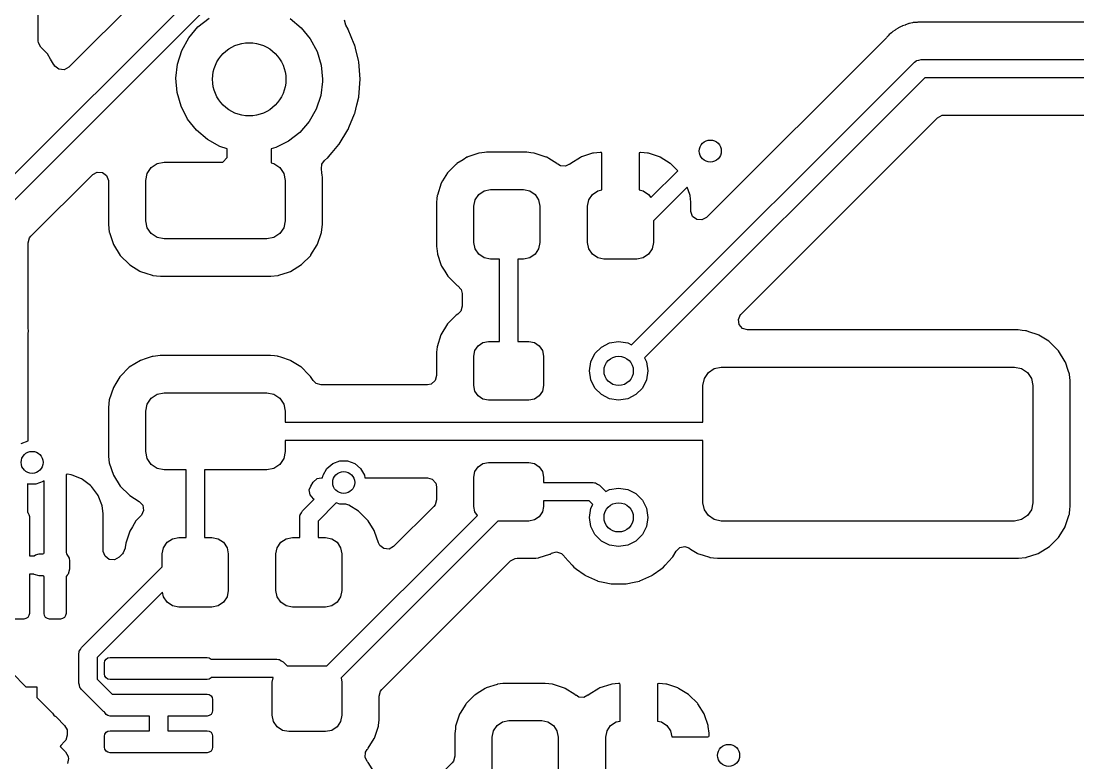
# Model space of a CAD drawing. Extents: x 1.82 to 8.48, y -4.98 to -0.82.
# Drawn here: x 4.861 to 5.429, y -2.283 to -1.884 of the extents above; entities that cross this region are included whole.
import ezdxf

# ---------------------------------------------------------------- set-up
doc = ezdxf.new("R2010")
doc.units = 0
doc.header["$MEASUREMENT"] = 0
doc.layers.add('BLACK', color=7, linetype='CONTINUOUS')

msp = doc.modelspace()

# ---------------------------------------------------------------- linework, layer by layer
at = {"layer": 'BLACK', "linetype": 'CONTINUOUS'}
for p, q in [((4.95294, -1.8425), (4.88679, -1.90865)), ((4.83658, -1.98717), (4.97441, -1.84934)), ((4.97912, -1.85855), (4.84498, -1.99269)), ((4.87041, -1.89445), (4.87041, -1.87582)), ((4.95617, -1.88704), (4.96216, -1.88223)), ((5.00573, -1.88253), (5.01165, -1.88743)), ((5.03552, -1.88605), (5.03479, -1.88335)), ((4.95123, -1.89293), (4.95617, -1.88704)), ((5.01165, -1.88743), (5.0165, -1.89339)), ((5.03679, -1.88813), (5.03552, -1.88605)), ((5.03687, -1.88831), (5.03679, -1.88813)), ((5.04014, -1.89621), (5.03687, -1.88831)), ((5.03687, -1.88831), (5.03687, -1.88831)), ((5.32908, -1.88958), (5.32852, -1.89015)), ((5.32935, -1.88943), (5.32908, -1.88958)), ((5.33058, -1.8887), (5.32935, -1.88943)), ((5.32935, -1.88943), (5.32935, -1.88943)), ((5.33097, -1.88844), (5.33058, -1.8887)), ((5.33212, -1.8876), (5.33097, -1.88844)), ((5.33238, -1.88742), (5.33212, -1.8876)), ((5.33212, -1.8876), (5.33212, -1.8876)), ((5.33312, -1.88713), (5.33238, -1.88742)), ((5.33382, -1.88678), (5.33312, -1.88713)), ((5.33424, -1.88654), (5.33382, -1.88678)), ((5.3345, -1.88638), (5.33424, -1.88654)), ((5.33589, -1.88598), (5.3345, -1.88638)), ((5.33618, -1.88589), (5.33589, -1.88598)), ((5.33662, -1.88574), (5.33618, -1.88589)), ((5.33795, -1.88521), (5.33662, -1.88574)), ((5.33824, -1.8851), (5.33795, -1.88521)), ((5.33795, -1.88521), (5.33795, -1.88521)), ((5.33903, -1.885), (5.33824, -1.8851)), ((5.33979, -1.88484), (5.33903, -1.885)), ((5.34026, -1.88471), (5.33979, -1.88484)), ((5.34056, -1.88462), (5.34026, -1.88471)), ((5.34026, -1.88471), (5.34026, -1.88471)), ((5.3423, -1.88456), (5.34056, -1.88462)), ((5.34276, -1.88453), (5.3423, -1.88456)), ((5.34292, -1.88451), (5.34276, -1.88453)), ((5.34402, -1.88451), (5.34292, -1.88451)), ((5.34417, -1.88451), (5.34402, -1.88451)), ((5.34654, -1.88443), (5.34417, -1.88451)), ((5.34685, -1.88442), (5.34654, -1.88443)), ((5.34654, -1.88443), (5.34654, -1.88443)), ((5.34715, -1.88449), (5.34685, -1.88442)), ((5.34759, -1.88451), (5.34715, -1.88449)), ((5.51911, -1.88451), (5.34759, -1.88451)), ((4.87053, -1.89551), (4.87041, -1.89445)), ((4.94753, -1.89966), (4.95123, -1.89293)), ((5.0165, -1.89339), (5.02011, -1.90017)), ((5.32585, -1.89281), (5.22926, -1.98941)), ((5.32617, -1.89246), (5.32585, -1.89281)), ((5.32676, -1.89175), (5.32617, -1.89246)), ((5.32728, -1.89112), (5.32676, -1.89175)), ((5.32792, -1.89065), (5.32728, -1.89112)), ((5.32852, -1.89015), (5.32792, -1.89065)), ((4.87187, -1.89796), (4.87053, -1.89551)), ((4.87488, -1.90097), (4.87187, -1.89796)), ((4.9452, -1.90699), (4.94753, -1.89966)), ((5.02011, -1.90017), (5.02233, -1.90753)), ((5.04037, -1.89676), (5.04014, -1.89621)), ((5.04076, -1.8984), (5.04037, -1.89676)), ((5.04236, -1.90505), (5.04076, -1.8984)), ((4.87515, -1.90123), (4.87488, -1.90097)), ((4.8753, -1.90148), (4.87515, -1.90123)), ((4.87704, -1.90429), (4.8753, -1.90148)), ((4.87869, -1.90696), (4.87704, -1.90429)), ((5.04255, -1.90585), (5.04236, -1.90505)), ((5.04329, -1.91517), (5.04255, -1.90585)), ((5.18904, -2.05794), (5.34101, -1.90597)), ((5.34101, -1.90597), (5.34171, -1.90544)), ((5.34171, -1.90544), (5.34183, -1.90531)), ((5.34183, -1.90531), (5.34194, -1.90528)), ((5.34194, -1.90528), (5.34214, -1.90512)), ((5.34214, -1.90512), (5.34332, -1.90487)), ((5.34332, -1.90487), (5.34449, -1.90453)), ((5.34449, -1.90453), (5.52946, -1.90453)), ((4.87878, -1.90723), (4.87869, -1.90696)), ((4.87879, -1.90724), (4.87878, -1.90723)), ((4.87931, -1.90811), (4.87879, -1.90724)), ((4.88155, -1.90979), (4.87931, -1.90811)), ((4.88434, -1.90999), (4.88155, -1.90979)), ((4.88679, -1.90865), (4.88434, -1.90999)), ((4.94435, -1.91462), (4.9452, -1.90699)), ((5.02233, -1.90753), (5.02308, -1.91517)), ((4.94499, -1.92228), (4.94435, -1.91462)), ((5.02307, -1.91627), (5.0221, -1.9239)), ((5.02308, -1.91517), (5.02307, -1.91627)), ((5.04255, -1.92449), (5.04329, -1.91517)), ((5.34653, -1.91437), (5.196, -2.0649)), ((5.5315, -1.91437), (5.34653, -1.91437)), ((4.94711, -1.92967), (4.94499, -1.92228)), ((5.0221, -1.9239), (5.01968, -1.93119)), ((5.04037, -1.93358), (5.04152, -1.9288)), ((5.04152, -1.9288), (5.04251, -1.92468)), ((5.04251, -1.92468), (5.04255, -1.92449)), ((5.04251, -1.92468), (5.04251, -1.92468)), ((4.95062, -1.9365), (4.94711, -1.92967)), ((5.01968, -1.93119), (5.01588, -1.93787)), ((5.03725, -1.94112), (5.0403, -1.93376)), ((5.0403, -1.93376), (5.04037, -1.93358)), ((5.0403, -1.93376), (5.0403, -1.93376)), ((5.35337, -1.93584), (5.35582, -1.9345)), ((5.35582, -1.9345), (5.35687, -1.93439)), ((5.35687, -1.93439), (5.52839, -1.93439)), ((4.95539, -1.94252), (4.95062, -1.9365)), ((5.01588, -1.93787), (5.01086, -1.94368)), ((5.29715, -1.99206), (5.35337, -1.93584)), ((4.96124, -1.9475), (4.95539, -1.94252)), ((5.01086, -1.94368), (5.00481, -1.94841)), ((5.03201, -1.95002), (5.03669, -1.94239)), ((5.03669, -1.94239), (5.03679, -1.94222)), ((5.03679, -1.94222), (5.03725, -1.94112)), ((4.96795, -1.95125), (4.96124, -1.9475)), ((4.9719, -1.95253), (4.96795, -1.95125)), ((4.99795, -1.95188), (4.99552, -1.95256)), ((5.00481, -1.94841), (4.99795, -1.95188)), ((5.02821, -1.95452), (5.03191, -1.95019)), ((5.03191, -1.95019), (5.03201, -1.95002)), ((5.03201, -1.95002), (5.03201, -1.95002)), ((4.96952, -1.95965), (4.9719, -1.95726)), ((4.9719, -1.95726), (4.9719, -1.95253)), ((4.99552, -1.95256), (4.99552, -1.96013)), ((5.02418, -1.95871), (5.02569, -1.95742)), ((5.02569, -1.95742), (5.02584, -1.9573)), ((5.02569, -1.95742), (5.02569, -1.95742)), ((5.02584, -1.9573), (5.02624, -1.95683)), ((5.02624, -1.95683), (5.02821, -1.95452)), ((5.10061, -1.95709), (5.09851, -1.95839)), ((5.10086, -1.95694), (5.10061, -1.95709)), ((5.10061, -1.95709), (5.10061, -1.95709)), ((5.10113, -1.95685), (5.10086, -1.95694)), ((5.10693, -1.95491), (5.10113, -1.95685)), ((5.10113, -1.95685), (5.10113, -1.95685)), ((5.10724, -1.95481), (5.10693, -1.95491)), ((5.10999, -1.95452), (5.10724, -1.95481)), ((5.11114, -1.9544), (5.10999, -1.95452)), ((5.11127, -1.95439), (5.11114, -1.9544)), ((5.11114, -1.9544), (5.11114, -1.9544)), ((5.13282, -1.95439), (5.11127, -1.95439)), ((5.13491, -1.9546), (5.13282, -1.95439)), ((5.13653, -1.95477), (5.13491, -1.9546)), ((5.1368, -1.9548), (5.13653, -1.95477)), ((5.13653, -1.95477), (5.13653, -1.95477)), ((5.14319, -1.95692), (5.1368, -1.9548)), ((5.14344, -1.95707), (5.14319, -1.95692)), ((5.14461, -1.95779), (5.14344, -1.95707)), ((5.14344, -1.95707), (5.14344, -1.95707)), ((5.16164, -1.95711), (5.15641, -1.96035)), ((5.16216, -1.95687), (5.16164, -1.95711)), ((5.16801, -1.95491), (5.16216, -1.95687)), ((5.16854, -1.9548), (5.16801, -1.95491)), ((5.17217, -1.95442), (5.16854, -1.9548)), ((5.17242, -1.95441), (5.17217, -1.95442)), ((5.17254, -1.95441), (5.17242, -1.95441)), ((5.17284, -1.95448), (5.17254, -1.95441)), ((5.17289, -1.95452), (5.17284, -1.95448)), ((5.17307, -1.95512), (5.17289, -1.95452)), ((5.17307, -1.97464), (5.17307, -1.95512)), ((5.19314, -1.95464), (5.19307, -1.95494)), ((5.19307, -1.95494), (5.19307, -1.97464)), ((5.19318, -1.95459), (5.19314, -1.95464)), ((5.19377, -1.95441), (5.19318, -1.95459)), ((5.19397, -1.95442), (5.19377, -1.95441)), ((5.19755, -1.95479), (5.19397, -1.95442)), ((5.19808, -1.9549), (5.19755, -1.95479)), ((5.20393, -1.95684), (5.19808, -1.9549)), ((5.20445, -1.95709), (5.20393, -1.95684)), ((5.20969, -1.96032), (5.20445, -1.95709)), ((4.9289, -1.96572), (4.93103, -1.96253)), ((4.93103, -1.96253), (4.93423, -1.96039)), ((4.93423, -1.96039), (4.93799, -1.95965)), ((4.93799, -1.95965), (4.96952, -1.95965)), ((4.99552, -1.96013), (4.99688, -1.96039)), ((4.99688, -1.96039), (5.00007, -1.96253)), ((5.00007, -1.96253), (5.0022, -1.96572)), ((5.02255, -1.96339), (5.02254, -1.96334)), ((5.02254, -1.96334), (5.02257, -1.96334)), ((5.02257, -1.96334), (5.02276, -1.96075)), ((5.02276, -1.96075), (5.02418, -1.95871)), ((5.09473, -1.96088), (5.09037, -1.96525)), ((5.09493, -1.96069), (5.09473, -1.96088)), ((5.09513, -1.96048), (5.09493, -1.96069)), ((5.09851, -1.95839), (5.09513, -1.96048)), ((5.14893, -1.96045), (5.14461, -1.95779)), ((5.14913, -1.96065), (5.14893, -1.96045)), ((5.14936, -1.96083), (5.14913, -1.96065)), ((5.14939, -1.9608), (5.14936, -1.96083)), ((5.15084, -1.96173), (5.14939, -1.9608)), ((5.15363, -1.96193), (5.15084, -1.96173)), ((5.15568, -1.9608), (5.15363, -1.96193)), ((5.15574, -1.96088), (5.15568, -1.9608)), ((5.15641, -1.96035), (5.15574, -1.96088)), ((5.21014, -1.96067), (5.20969, -1.96032)), ((5.21378, -1.9643), (5.21014, -1.96067)), ((4.86645, -1.99953), (4.89966, -1.96632)), ((4.89966, -1.96632), (4.90211, -1.96498)), ((4.90211, -1.96498), (4.9049, -1.96518)), ((4.9049, -1.96518), (4.90714, -1.96685)), ((4.90714, -1.96685), (4.90812, -1.96947)), ((4.92815, -1.96949), (4.9289, -1.96572)), ((5.0022, -1.96572), (5.00295, -1.96949)), ((5.02274, -1.96524), (5.02255, -1.96339)), ((5.0229, -1.96685), (5.02274, -1.96524)), ((5.02297, -1.9675), (5.0229, -1.96685)), ((5.02297, -1.99313), (5.02297, -1.9675)), ((5.09022, -1.96549), (5.08756, -1.96981)), ((5.09037, -1.96525), (5.09022, -1.96549)), ((5.09022, -1.96549), (5.09022, -1.96549)), ((5.19935, -1.97873), (5.21378, -1.9643)), ((4.90812, -1.96947), (4.90813, -1.96983)), ((4.90813, -1.96983), (4.90813, -1.99313)), ((4.92815, -1.99114), (4.92815, -1.96949)), ((5.00295, -1.96949), (5.00295, -1.99114)), ((5.08684, -1.97098), (5.08472, -1.97737)), ((5.08756, -1.96981), (5.08684, -1.97098)), ((5.1098, -1.97508), (5.11319, -1.97441)), ((5.11319, -1.97441), (5.13091, -1.97441)), ((5.13091, -1.97441), (5.1343, -1.97508)), ((5.17082, -1.97508), (5.17307, -1.97464)), ((5.19307, -1.97464), (5.19532, -1.97508)), ((5.21894, -1.97305), (5.20079, -1.99121)), ((5.22028, -1.97707), (5.21894, -1.97305)), ((5.08452, -1.97927), (5.08431, -1.98135)), ((5.08469, -1.97764), (5.08452, -1.97927)), ((5.08472, -1.97737), (5.08469, -1.97764)), ((5.08469, -1.97764), (5.08469, -1.97764)), ((5.10433, -1.98327), (5.10501, -1.97988)), ((5.10501, -1.97988), (5.10693, -1.977)), ((5.10693, -1.977), (5.1098, -1.97508)), ((5.1343, -1.97508), (5.13717, -1.977)), ((5.13717, -1.977), (5.13909, -1.97988)), ((5.13909, -1.97988), (5.13976, -1.98327)), ((5.16535, -1.98327), (5.16603, -1.97988)), ((5.16603, -1.97988), (5.16795, -1.977)), ((5.16795, -1.977), (5.17082, -1.97508)), ((5.19532, -1.97508), (5.19819, -1.977)), ((5.19819, -1.977), (5.19935, -1.97873)), ((5.2204, -1.9776), (5.22028, -1.97707)), ((5.22077, -1.98122), (5.2204, -1.9776)), ((5.08431, -1.98135), (5.08431, -2.00487)), ((5.10433, -2.00295), (5.10433, -1.98327)), ((5.13976, -1.98327), (5.13976, -2.00295)), ((5.16535, -2.00295), (5.16535, -1.98327)), ((5.22079, -1.98148), (5.22077, -1.98122)), ((5.22079, -1.9859), (5.22079, -1.98148)), ((5.2208, -1.98626), (5.22079, -1.9859)), ((4.9289, -1.99491), (4.92815, -1.99114)), ((5.00295, -1.99114), (5.0022, -1.99491)), ((5.20079, -1.99121), (5.20079, -2.00295)), ((5.22178, -1.98887), (5.2208, -1.98626)), ((5.22401, -1.99055), (5.22178, -1.98887)), ((5.2268, -1.99075), (5.22401, -1.99055)), ((5.22926, -1.98941), (5.2268, -1.99075)), ((4.90813, -1.99313), (4.90856, -1.99729)), ((4.90856, -1.99729), (4.90865, -1.99755)), ((4.93103, -1.9981), (4.9289, -1.99491)), ((5.0022, -1.99491), (5.00007, -1.9981)), ((5.02247, -1.9975), (5.02255, -1.99724)), ((5.02255, -1.99724), (5.02297, -1.99313)), ((5.24781, -2.04139), (5.29715, -1.99206)), ((4.865, -2.00304), (4.86579, -2.00035)), ((4.865, -2.04829), (4.865, -2.00304)), ((4.86579, -2.00035), (4.86645, -1.99953)), ((4.90865, -1.99755), (4.90865, -1.99755)), ((4.90865, -1.99755), (4.91024, -2.00232)), ((4.91024, -2.00232), (4.91077, -2.0039)), ((4.93423, -2.00024), (4.93103, -1.9981)), ((4.93799, -2.00098), (4.93423, -2.00024)), ((4.99311, -2.00098), (4.93799, -2.00098)), ((4.99688, -2.00024), (4.99311, -2.00098)), ((5.00007, -1.9981), (4.99688, -2.00024)), ((5.02036, -2.00385), (5.02227, -1.99809)), ((5.02227, -1.99809), (5.02247, -1.9975)), ((5.02247, -1.9975), (5.02247, -1.9975)), ((5.10501, -2.00634), (5.10433, -2.00295)), ((5.13976, -2.00295), (5.13909, -2.00634)), ((5.16603, -2.00634), (5.16535, -2.00295)), ((5.20079, -2.00295), (5.20011, -2.00634)), ((4.91077, -2.0039), (4.91443, -2.00982)), ((5.01686, -2.00953), (5.02021, -2.00409)), ((5.02021, -2.00409), (5.02036, -2.00385)), ((5.02021, -2.00409), (5.02021, -2.00409)), ((5.08431, -2.00487), (5.08432, -2.005)), ((5.08432, -2.005), (5.08432, -2.005)), ((5.08432, -2.005), (5.08443, -2.00605)), ((5.08443, -2.00605), (5.08473, -2.0089)), ((5.10693, -2.00922), (5.10501, -2.00634)), ((5.13909, -2.00634), (5.13717, -2.00922)), ((5.16795, -2.00922), (5.16603, -2.00634)), ((5.20011, -2.00634), (5.19819, -2.00922)), ((4.91443, -2.00982), (4.91936, -2.01474)), ((5.01179, -2.0147), (5.0167, -2.00978)), ((5.0167, -2.00978), (5.01686, -2.00953)), ((5.08473, -2.0089), (5.08481, -2.00916)), ((5.08481, -2.00916), (5.08668, -2.01474)), ((5.1098, -2.01114), (5.10693, -2.00922)), ((5.11319, -2.01181), (5.1098, -2.01114)), ((5.11811, -2.01181), (5.11319, -2.01181)), ((5.11811, -2.0561), (5.11811, -2.01181)), ((5.13091, -2.01181), (5.12795, -2.01181)), ((5.12795, -2.01181), (5.12795, -2.0561)), ((5.1343, -2.01114), (5.13091, -2.01181)), ((5.13717, -2.00922), (5.1343, -2.01114)), ((5.17082, -2.01114), (5.16795, -2.00922)), ((5.17421, -2.01181), (5.17082, -2.01114)), ((5.19193, -2.01181), (5.17421, -2.01181)), ((5.19532, -2.01114), (5.19193, -2.01181)), ((5.19819, -2.00922), (5.19532, -2.01114)), ((4.91936, -2.01474), (4.9196, -2.01489)), ((4.9196, -2.01489), (4.9196, -2.01489)), ((4.9196, -2.01489), (4.925, -2.01822)), ((4.925, -2.01822), (4.92529, -2.01839)), ((4.92529, -2.01839), (4.92819, -2.01935)), ((4.92819, -2.01935), (4.93164, -2.0205)), ((4.99952, -2.02049), (5.00472, -2.01875)), ((5.00472, -2.01875), (5.00586, -2.01837)), ((5.00586, -2.01837), (5.01179, -2.0147)), ((5.08668, -2.01474), (5.08686, -2.01529)), ((5.08686, -2.01529), (5.08701, -2.01553)), ((5.08701, -2.01553), (5.08701, -2.01553)), ((5.08701, -2.01553), (5.08867, -2.01822)), ((5.08867, -2.01822), (5.0904, -2.02101)), ((4.93164, -2.0205), (4.93164, -2.0205)), ((4.93164, -2.0205), (4.9319, -2.02058)), ((4.9319, -2.02058), (4.93216, -2.02061)), ((4.93216, -2.02061), (4.93216, -2.02061)), ((4.93216, -2.02061), (4.93386, -2.02078)), ((4.93386, -2.02078), (4.93601, -2.021)), ((4.93601, -2.021), (4.99509, -2.021)), ((4.99509, -2.021), (4.99522, -2.02099)), ((4.99522, -2.02099), (4.99899, -2.0206)), ((4.99522, -2.02099), (4.99522, -2.02099)), ((4.99899, -2.0206), (4.99926, -2.02057)), ((4.99899, -2.0206), (4.99899, -2.0206)), ((4.99926, -2.02057), (4.99952, -2.02049)), ((4.99952, -2.02049), (4.99952, -2.02049)), ((5.0904, -2.02101), (5.09517, -2.02577)), ((5.09517, -2.02577), (5.09541, -2.02592)), ((5.09541, -2.02592), (5.09541, -2.02592)), ((5.09541, -2.02592), (5.09573, -2.02612)), ((5.09573, -2.02612), (5.0976, -2.02819)), ((5.0976, -2.02819), (5.09809, -2.03034)), ((5.09809, -2.03034), (5.09809, -2.03712)), ((5.09809, -2.03712), (5.0973, -2.0398)), ((5.09487, -2.04186), (5.09009, -2.04664)), ((5.0957, -2.04136), (5.09487, -2.04186)), ((5.0973, -2.0398), (5.0957, -2.04136)), ((5.24641, -2.0442), (5.24757, -2.04165)), ((5.24757, -2.04165), (5.24781, -2.04139)), ((4.86502, -2.04876), (4.865, -2.04829)), ((5.09009, -2.04664), (5.0866, -2.05241)), ((5.24681, -2.04696), (5.24641, -2.0442)), ((5.24864, -2.04907), (5.24681, -2.04696)), ((4.865, -2.05206), (4.86506, -2.05128)), ((4.865, -2.10946), (4.865, -2.05206)), ((4.86519, -2.05049), (4.86502, -2.04876)), ((4.86506, -2.05128), (4.86514, -2.0508)), ((4.86514, -2.0508), (4.86519, -2.05049)), ((5.0866, -2.05241), (5.08458, -2.05886)), ((5.25132, -2.04986), (5.24864, -2.04907)), ((5.39667, -2.04986), (5.25132, -2.04986)), ((5.39882, -2.05008), (5.39667, -2.04986)), ((5.40051, -2.05026), (5.39882, -2.05008)), ((5.40078, -2.05028), (5.40051, -2.05026)), ((5.40051, -2.05026), (5.40051, -2.05026)), ((5.40104, -2.05037), (5.40078, -2.05028)), ((5.40235, -2.0508), (5.40104, -2.05037)), ((5.40104, -2.05037), (5.40104, -2.05037)), ((5.40739, -2.05248), (5.40235, -2.0508)), ((5.40764, -2.05263), (5.40739, -2.05248)), ((5.41307, -2.05598), (5.40764, -2.05263)), ((5.40764, -2.05263), (5.40764, -2.05263)), ((5.08458, -2.05886), (5.08431, -2.06175)), ((5.10493, -2.06096), (5.10664, -2.05841)), ((5.10664, -2.05841), (5.10919, -2.0567)), ((5.10919, -2.0567), (5.1122, -2.0561)), ((5.1122, -2.0561), (5.11811, -2.0561)), ((5.12795, -2.0561), (5.13386, -2.0561)), ((5.13386, -2.0561), (5.13687, -2.0567)), ((5.13687, -2.0567), (5.13943, -2.05841)), ((5.13943, -2.05841), (5.14113, -2.06096)), ((5.16935, -2.06259), (5.17283, -2.05911)), ((5.17283, -2.05911), (5.17722, -2.05687)), ((5.17722, -2.05687), (5.18209, -2.0561)), ((5.18209, -2.0561), (5.18695, -2.05687)), ((5.18695, -2.05687), (5.18904, -2.05794)), ((5.41332, -2.05613), (5.41307, -2.05598)), ((5.41825, -2.06105), (5.41332, -2.05613)), ((4.9284, -2.06522), (4.92524, -2.06628)), ((4.93159, -2.06416), (4.9284, -2.06522)), ((4.93184, -2.06407), (4.93159, -2.06416)), ((4.93159, -2.06416), (4.93159, -2.06416)), ((4.93211, -2.06405), (4.93184, -2.06407)), ((4.93588, -2.06365), (4.93211, -2.06405)), ((4.93211, -2.06405), (4.93211, -2.06405)), ((4.93601, -2.06364), (4.93588, -2.06365)), ((4.93588, -2.06365), (4.93588, -2.06365)), ((4.99509, -2.06364), (4.93601, -2.06364)), ((4.99724, -2.06386), (4.99509, -2.06364)), ((4.99894, -2.06404), (4.99724, -2.06386)), ((4.99921, -2.06406), (4.99894, -2.06404)), ((4.99894, -2.06404), (4.99894, -2.06404)), ((4.99946, -2.06415), (4.99921, -2.06406)), ((5.00072, -2.06456), (4.99946, -2.06415)), ((4.99946, -2.06415), (4.99946, -2.06415)), ((5.00582, -2.06626), (5.00072, -2.06456)), ((5.08431, -2.06175), (5.08431, -2.07015)), ((5.10433, -2.06398), (5.10493, -2.06096)), ((5.10433, -2.07972), (5.10433, -2.06398)), ((5.14113, -2.06096), (5.14173, -2.06398)), ((5.14173, -2.06398), (5.14173, -2.07972)), ((5.16711, -2.06698), (5.16935, -2.06259)), ((5.196, -2.0649), (5.19706, -2.06698)), ((5.42191, -2.06697), (5.41825, -2.06105)), ((4.91932, -2.06994), (4.9144, -2.07487)), ((4.92524, -2.06628), (4.91932, -2.06994)), ((5.00606, -2.06641), (5.00582, -2.06626)), ((5.0115, -2.06976), (5.00606, -2.06641)), ((5.00606, -2.06641), (5.00606, -2.06641)), ((5.01174, -2.06991), (5.0115, -2.06976)), ((5.01195, -2.07011), (5.01174, -2.06991)), ((5.01542, -2.07358), (5.01195, -2.07011)), ((5.08431, -2.07015), (5.08431, -2.07443)), ((5.16634, -2.07185), (5.16711, -2.06698)), ((5.19706, -2.06698), (5.19783, -2.07185)), ((5.23025, -2.07276), (5.23344, -2.07063)), ((5.23344, -2.07063), (5.2372, -2.06988)), ((5.2372, -2.06988), (5.39468, -2.06988)), ((5.39468, -2.06988), (5.39845, -2.07063)), ((5.39845, -2.07063), (5.40164, -2.07276)), ((5.422, -2.06724), (5.42191, -2.06697)), ((5.42349, -2.07171), (5.422, -2.06724)), ((4.91425, -2.07512), (4.9121, -2.0786)), ((4.9144, -2.07487), (4.91425, -2.07512)), ((4.91425, -2.07512), (4.91425, -2.07512)), ((5.01667, -2.07483), (5.01542, -2.07358)), ((5.01804, -2.07704), (5.01667, -2.07483)), ((5.08431, -2.07443), (5.08352, -2.07711)), ((5.16711, -2.07672), (5.16634, -2.07185)), ((5.16935, -2.08111), (5.16711, -2.07672)), ((5.19706, -2.07672), (5.19483, -2.08111)), ((5.19783, -2.07185), (5.19706, -2.07672)), ((5.22736, -2.07972), (5.22811, -2.07596)), ((5.22811, -2.07596), (5.23025, -2.07276)), ((5.40164, -2.07276), (5.40378, -2.07596)), ((5.40378, -2.07596), (5.40453, -2.07972)), ((5.42412, -2.07358), (5.42349, -2.07171)), ((5.42414, -2.07385), (5.42412, -2.07358)), ((5.42448, -2.07711), (5.42414, -2.07385)), ((5.42414, -2.07385), (5.42414, -2.07385)), ((4.91074, -2.0808), (4.90855, -2.08741)), ((4.9121, -2.0786), (4.91074, -2.0808)), ((5.01958, -2.0786), (5.01804, -2.07704)), ((5.02226, -2.07939), (5.01958, -2.0786)), ((5.07935, -2.07939), (5.02226, -2.07939)), ((5.08141, -2.07894), (5.07935, -2.07939)), ((5.08352, -2.07711), (5.08141, -2.07894)), ((5.10493, -2.08274), (5.10433, -2.07972)), ((5.14173, -2.07972), (5.14113, -2.08274)), ((5.17283, -2.08459), (5.16935, -2.08111)), ((5.19483, -2.08111), (5.19134, -2.08459)), ((5.22736, -2.09941), (5.22736, -2.07972)), ((5.40453, -2.07972), (5.40453, -2.14272)), ((5.42455, -2.07774), (5.42448, -2.07711)), ((5.42455, -2.1447), (5.42455, -2.07774)), ((4.90855, -2.08741), (4.90813, -2.09152)), ((4.9289, -2.08974), (4.93103, -2.08654)), ((4.93103, -2.08654), (4.93423, -2.08441)), ((4.93423, -2.08441), (4.93799, -2.08366)), ((4.93799, -2.08366), (4.99311, -2.08366)), ((4.99311, -2.08366), (4.99688, -2.08441)), ((4.99688, -2.08441), (5.00007, -2.08654)), ((5.00007, -2.08654), (5.0022, -2.08974)), ((5.10664, -2.08529), (5.10493, -2.08274)), ((5.10919, -2.087), (5.10664, -2.08529)), ((5.1122, -2.0876), (5.10919, -2.087)), ((5.13386, -2.0876), (5.1122, -2.0876)), ((5.13687, -2.087), (5.13386, -2.0876)), ((5.13943, -2.08529), (5.13687, -2.087)), ((5.14113, -2.08274), (5.13943, -2.08529)), ((5.17722, -2.08683), (5.17283, -2.08459)), ((5.18209, -2.0876), (5.17722, -2.08683)), ((5.18695, -2.08683), (5.18209, -2.0876)), ((5.19134, -2.08459), (5.18695, -2.08683)), ((4.90813, -2.09152), (4.90813, -2.11714)), ((4.92815, -2.0935), (4.9289, -2.08974)), ((4.92815, -2.11516), (4.92815, -2.0935)), ((5.0022, -2.08974), (5.00295, -2.0935)), ((5.00295, -2.0935), (5.00295, -2.09941)), ((5.00295, -2.09941), (5.22736, -2.09941)), ((4.86122, -2.11083), (4.865, -2.10946)), ((5.22736, -2.10925), (5.00295, -2.10925)), ((5.00295, -2.10925), (5.00295, -2.11516)), ((5.22736, -2.14272), (5.22736, -2.10925)), ((4.9289, -2.11892), (4.92815, -2.11516)), ((5.00295, -2.11516), (5.0022, -2.11892)), ((4.90813, -2.11714), (4.90814, -2.11727)), ((4.90814, -2.11727), (4.90814, -2.11727)), ((4.90814, -2.11727), (4.9082, -2.11783)), ((4.9082, -2.11783), (4.90856, -2.12131)), ((4.90856, -2.12131), (4.91077, -2.12791)), ((4.93103, -2.12212), (4.9289, -2.11892)), ((4.93423, -2.12425), (4.93103, -2.12212)), ((5.00007, -2.12212), (4.99688, -2.12425)), ((5.0022, -2.11892), (5.00007, -2.12212)), ((5.0254, -2.12428), (5.02854, -2.12164)), ((5.02854, -2.12164), (5.0324, -2.12024)), ((5.0324, -2.12024), (5.0365, -2.12024)), ((5.0365, -2.12024), (5.04035, -2.12164)), ((5.04035, -2.12164), (5.0435, -2.12428)), ((5.10664, -2.12337), (5.10919, -2.12166)), ((5.10919, -2.12166), (5.1122, -2.12106)), ((5.1122, -2.12106), (5.13386, -2.12106)), ((5.13386, -2.12106), (5.13687, -2.12166)), ((5.13687, -2.12166), (5.13943, -2.12337)), ((4.88548, -2.12752), (4.88533, -2.12803)), ((4.88604, -2.12743), (4.88548, -2.12752)), ((4.88805, -2.12769), (4.88604, -2.12743)), ((4.88867, -2.12786), (4.88805, -2.12769)), ((4.89366, -2.12992), (4.88867, -2.12786)), ((4.91077, -2.12791), (4.91443, -2.13383)), ((4.93799, -2.125), (4.93423, -2.12425)), ((4.9498, -2.125), (4.93799, -2.125)), ((4.9498, -2.16142), (4.9498, -2.125)), ((4.99311, -2.125), (4.95965, -2.125)), ((4.95965, -2.125), (4.95965, -2.16142)), ((4.99688, -2.12425), (4.99311, -2.125)), ((5.0231, -2.12927), (5.02335, -2.12783)), ((5.02335, -2.12783), (5.0254, -2.12428)), ((5.0435, -2.12428), (5.04555, -2.12783)), ((5.04555, -2.12783), (5.0458, -2.12927)), ((5.10433, -2.12894), (5.10493, -2.12592)), ((5.10493, -2.12592), (5.10664, -2.12337)), ((5.13943, -2.12337), (5.14113, -2.12592)), ((5.14113, -2.12592), (5.14173, -2.12894)), ((4.86508, -2.13269), (4.86467, -2.13255)), ((4.86467, -2.13255), (4.86467, -2.14793)), ((4.86918, -2.13269), (4.86508, -2.13269)), ((4.87303, -2.13129), (4.86918, -2.13269)), ((4.87352, -2.13088), (4.87303, -2.13129)), ((4.87352, -2.16974), (4.87352, -2.13088)), ((4.88533, -2.12803), (4.88533, -2.16956)), ((4.89422, -2.13025), (4.89366, -2.12992)), ((4.89849, -2.13353), (4.89422, -2.13025)), ((4.89895, -2.13399), (4.89849, -2.13353)), ((5.0167, -2.13379), (5.01804, -2.13163)), ((5.01804, -2.13163), (5.02012, -2.12976)), ((5.02012, -2.12976), (5.02226, -2.12927)), ((5.02226, -2.12927), (5.0231, -2.12927)), ((5.0458, -2.12927), (5.07935, -2.12927)), ((5.07935, -2.12927), (5.08203, -2.13006)), ((5.08203, -2.13006), (5.08386, -2.13217)), ((5.08386, -2.13217), (5.08431, -2.13423)), ((5.10433, -2.14469), (5.10433, -2.12894)), ((5.14173, -2.12894), (5.14173, -2.13189)), ((5.14173, -2.13189), (5.16831, -2.13189)), ((5.16831, -2.13189), (5.16917, -2.13202)), ((5.16917, -2.13202), (5.16936, -2.132)), ((5.16936, -2.132), (5.16945, -2.13206)), ((5.16945, -2.13206), (5.1697, -2.13209)), ((5.1697, -2.13209), (5.17072, -2.13275)), ((5.17072, -2.13275), (5.17179, -2.13333)), ((5.17179, -2.13333), (5.17513, -2.13668)), ((4.90223, -2.13827), (4.89895, -2.13399)), ((4.90256, -2.13882), (4.90223, -2.13827)), ((4.90462, -2.14381), (4.90256, -2.13882)), ((4.91443, -2.13383), (4.91936, -2.13875)), ((4.91936, -2.13875), (4.9196, -2.1389)), ((4.9196, -2.1389), (4.9196, -2.1389)), ((4.9196, -2.1389), (4.92465, -2.14201)), ((5.01597, -2.13575), (5.01679, -2.13384)), ((5.01637, -2.13852), (5.01597, -2.13575)), ((5.0182, -2.14063), (5.01637, -2.13852)), ((5.01679, -2.13384), (5.0167, -2.13379)), ((5.08431, -2.13423), (5.08431, -2.14116)), ((5.17513, -2.13668), (5.17722, -2.13561)), ((5.17722, -2.13561), (5.18209, -2.13484)), ((5.18209, -2.13484), (5.18695, -2.13561)), ((5.18695, -2.13561), (5.19134, -2.13785)), ((5.19134, -2.13785), (5.19483, -2.14133)), ((4.90479, -2.14443), (4.90462, -2.14381)), ((4.90531, -2.14843), (4.90479, -2.14443)), ((4.92465, -2.14201), (4.92652, -2.14409)), ((4.92652, -2.14409), (4.92697, -2.14685)), ((5.01227, -2.14709), (5.01861, -2.14075)), ((5.01861, -2.14075), (5.0182, -2.14063)), ((5.03048, -2.1428), (5.02067, -2.15261)), ((5.0324, -2.1435), (5.03048, -2.1428)), ((5.03555, -2.1435), (5.0324, -2.1435)), ((5.03661, -2.14385), (5.03555, -2.1435)), ((5.03713, -2.14409), (5.03661, -2.14385)), ((5.04237, -2.14732), (5.03713, -2.14409)), ((5.08286, -2.14467), (5.06126, -2.16627)), ((5.08352, -2.14384), (5.08286, -2.14467)), ((5.08431, -2.14116), (5.08352, -2.14384)), ((5.10493, -2.1477), (5.10433, -2.14469)), ((5.14173, -2.14469), (5.14113, -2.1477)), ((5.16627, -2.14173), (5.14173, -2.14173)), ((5.14173, -2.14173), (5.14173, -2.14469)), ((5.16817, -2.14364), (5.16627, -2.14173)), ((5.16711, -2.14572), (5.16817, -2.14364)), ((5.19483, -2.14133), (5.19706, -2.14572)), ((5.22811, -2.14648), (5.22736, -2.14272)), ((5.40453, -2.14272), (5.40378, -2.14648)), ((5.42439, -2.14626), (5.42455, -2.1447)), ((4.86467, -2.14793), (4.86478, -2.14801)), ((4.86478, -2.14801), (4.86542, -2.14897)), ((4.86542, -2.14897), (4.86565, -2.1501)), ((4.86565, -2.1501), (4.86565, -2.17126)), ((4.90533, -2.14876), (4.90531, -2.14843)), ((4.90533, -2.16851), (4.90533, -2.14876)), ((4.92556, -2.14974), (4.92305, -2.15226)), ((4.92586, -2.14941), (4.92556, -2.14974)), ((4.92697, -2.14685), (4.92586, -2.14941)), ((5.01083, -2.15057), (5.01095, -2.1497)), ((5.01083, -2.16142), (5.01083, -2.15057)), ((5.01094, -2.14952), (5.01099, -2.14943)), ((5.01095, -2.1497), (5.01094, -2.14952)), ((5.01099, -2.14943), (5.01103, -2.14917)), ((5.01103, -2.14917), (5.01169, -2.14815)), ((5.01169, -2.14815), (5.01227, -2.14709)), ((5.02537, -2.23047), (5.10621, -2.14962)), ((5.04282, -2.14768), (5.04237, -2.14732)), ((5.04717, -2.15202), (5.04282, -2.14768)), ((5.10621, -2.14962), (5.10493, -2.1477)), ((5.13943, -2.15025), (5.13687, -2.15196)), ((5.14113, -2.1477), (5.13943, -2.15025)), ((5.16634, -2.15059), (5.16711, -2.14572)), ((5.16711, -2.15546), (5.16634, -2.15059)), ((5.19706, -2.14572), (5.19783, -2.15059)), ((5.19783, -2.15059), (5.19706, -2.15546)), ((5.23025, -2.14968), (5.22811, -2.14648)), ((5.23344, -2.15181), (5.23025, -2.14968)), ((5.40164, -2.14968), (5.39845, -2.15181)), ((5.40378, -2.14648), (5.40164, -2.14968)), ((5.42193, -2.15542), (5.42402, -2.14912)), ((5.42402, -2.14912), (5.42404, -2.14907)), ((5.42404, -2.14907), (5.42413, -2.14881)), ((5.42404, -2.14907), (5.42404, -2.14907)), ((5.42413, -2.14881), (5.42415, -2.14854)), ((5.42415, -2.14854), (5.42439, -2.14626)), ((4.92095, -2.15567), (4.91952, -2.15799)), ((4.9229, -2.1525), (4.92095, -2.15567)), ((4.92305, -2.15226), (4.9229, -2.1525)), ((4.9229, -2.1525), (4.9229, -2.1525)), ((5.02067, -2.15261), (5.02067, -2.16142)), ((5.1172, -2.15256), (5.03299, -2.23677)), ((5.04753, -2.15247), (5.04717, -2.15202)), ((5.05077, -2.15771), (5.04753, -2.15247)), ((5.13386, -2.15256), (5.1172, -2.15256)), ((5.13687, -2.15196), (5.13386, -2.15256)), ((5.16935, -2.15985), (5.16711, -2.15546)), ((5.19706, -2.15546), (5.19483, -2.15985)), ((5.2372, -2.15256), (5.23344, -2.15181)), ((5.39468, -2.15256), (5.2372, -2.15256)), ((5.39845, -2.15181), (5.39468, -2.15256)), ((5.42035, -2.15799), (5.42178, -2.15567)), ((5.42178, -2.15567), (5.42193, -2.15542)), ((5.42178, -2.15567), (5.42178, -2.15567)), ((4.91952, -2.15799), (4.9174, -2.16438)), ((4.94248, -2.16209), (4.94587, -2.16142)), ((4.94587, -2.16142), (4.9498, -2.16142)), ((4.95965, -2.16142), (4.96358, -2.16142)), ((4.96358, -2.16142), (4.96697, -2.16209)), ((5.0035, -2.16209), (5.00689, -2.16142)), ((5.00689, -2.16142), (5.01083, -2.16142)), ((5.02067, -2.16142), (5.02461, -2.16142)), ((5.02461, -2.16142), (5.028, -2.16209)), ((5.05101, -2.15822), (5.05077, -2.15771)), ((5.05304, -2.16433), (5.05101, -2.15822)), ((5.17283, -2.16333), (5.16935, -2.15985)), ((5.19483, -2.15985), (5.19134, -2.16333)), ((5.41336, -2.16628), (5.41828, -2.16135)), ((5.41828, -2.16135), (5.42035, -2.15799)), ((4.91711, -2.16713), (4.91606, -2.16972)), ((4.91714, -2.16687), (4.91711, -2.16713)), ((4.9174, -2.16438), (4.91714, -2.16687)), ((4.93701, -2.17028), (4.93768, -2.16689)), ((4.93768, -2.16689), (4.9396, -2.16401)), ((4.9396, -2.16401), (4.94248, -2.16209)), ((4.96697, -2.16209), (4.96985, -2.16401)), ((4.96985, -2.16401), (4.97177, -2.16689)), ((4.97177, -2.16689), (4.97244, -2.17028)), ((4.99803, -2.17028), (4.99871, -2.16689)), ((4.99871, -2.16689), (5.00063, -2.16401)), ((5.00063, -2.16401), (5.0035, -2.16209)), ((5.028, -2.16209), (5.03087, -2.16401)), ((5.03087, -2.16401), (5.03279, -2.16689)), ((5.03279, -2.16689), (5.03346, -2.17028)), ((5.05378, -2.16573), (5.05304, -2.16433)), ((5.05602, -2.16741), (5.05378, -2.16573)), ((5.0588, -2.1676), (5.05602, -2.16741)), ((5.06126, -2.16627), (5.0588, -2.1676)), ((5.17722, -2.16557), (5.17283, -2.16333)), ((5.18209, -2.16634), (5.17722, -2.16557)), ((5.18695, -2.16557), (5.18209, -2.16634)), ((5.19134, -2.16333), (5.18695, -2.16557)), ((5.21288, -2.1688), (5.2149, -2.16687)), ((5.2149, -2.16687), (5.21764, -2.16634)), ((5.21764, -2.16634), (5.21978, -2.16705)), ((5.21978, -2.16705), (5.22067, -2.1676)), ((5.22067, -2.1676), (5.22422, -2.16979)), ((5.40744, -2.16994), (5.41336, -2.16628)), ((4.86565, -2.17126), (4.86827, -2.17126)), ((4.86827, -2.17126), (4.86888, -2.17072)), ((4.86888, -2.17072), (4.87094, -2.17028)), ((4.87094, -2.17028), (4.87281, -2.17028)), ((4.87281, -2.17028), (4.87341, -2.1701)), ((4.87341, -2.1701), (4.87346, -2.17004)), ((4.87346, -2.17004), (4.87352, -2.16974)), ((4.88533, -2.16956), (4.88551, -2.17016)), ((4.88551, -2.17016), (4.88551, -2.17016)), ((4.88551, -2.17016), (4.88702, -2.17252)), ((4.88702, -2.17252), (4.88722, -2.17391)), ((4.90535, -2.16886), (4.90533, -2.16851)), ((4.90632, -2.17148), (4.90535, -2.16886)), ((4.90856, -2.17316), (4.90632, -2.17148)), ((4.91135, -2.17336), (4.90856, -2.17316)), ((4.9138, -2.17202), (4.91135, -2.17336)), ((4.91569, -2.17013), (4.9138, -2.17202)), ((4.91606, -2.16972), (4.91569, -2.17013)), ((4.93701, -2.17712), (4.93701, -2.17028)), ((4.97244, -2.17028), (4.97244, -2.18996)), ((4.99803, -2.18996), (4.99803, -2.17028)), ((5.03346, -2.17028), (5.03346, -2.18996)), ((5.12404, -2.17403), (5.12649, -2.17269)), ((5.12649, -2.17269), (5.12754, -2.17258)), ((5.12754, -2.17258), (5.13609, -2.17258)), ((5.13609, -2.17258), (5.1362, -2.17257)), ((5.1362, -2.17257), (5.1376, -2.17244)), ((5.1362, -2.17257), (5.1362, -2.17257)), ((5.1376, -2.17244), (5.13898, -2.17231)), ((5.13898, -2.17231), (5.13939, -2.17218)), ((5.13939, -2.17218), (5.14514, -2.17038)), ((5.14514, -2.17038), (5.14542, -2.17029)), ((5.14514, -2.17038), (5.14514, -2.17038)), ((5.14542, -2.17029), (5.14568, -2.17014)), ((5.14568, -2.17014), (5.14608, -2.16989)), ((5.14568, -2.17014), (5.14568, -2.17014)), ((5.14608, -2.16989), (5.14878, -2.16918)), ((5.14878, -2.16918), (5.15144, -2.17004)), ((5.15144, -2.17004), (5.15265, -2.17134)), ((5.15265, -2.17134), (5.15271, -2.17129)), ((5.15271, -2.17129), (5.15286, -2.1715)), ((5.15286, -2.1715), (5.15299, -2.17173)), ((5.15299, -2.17173), (5.15316, -2.17192)), ((5.15316, -2.17192), (5.15316, -2.17192)), ((5.15316, -2.17192), (5.15713, -2.17633)), ((5.20704, -2.17633), (5.21101, -2.17192)), ((5.21101, -2.17192), (5.21118, -2.17173)), ((5.21101, -2.17192), (5.21101, -2.17192)), ((5.21118, -2.17173), (5.21288, -2.1688)), ((5.22422, -2.16979), (5.2245, -2.16997)), ((5.2245, -2.16997), (5.22748, -2.17095)), ((5.22748, -2.17095), (5.23085, -2.17207)), ((5.23085, -2.17207), (5.23085, -2.17207)), ((5.23085, -2.17207), (5.23111, -2.17216)), ((5.23111, -2.17216), (5.23138, -2.17218)), ((5.23138, -2.17218), (5.23138, -2.17218)), ((5.23138, -2.17218), (5.23307, -2.17236)), ((5.23307, -2.17236), (5.23522, -2.17258)), ((5.23522, -2.17258), (5.39667, -2.17258)), ((5.39667, -2.17258), (5.3968, -2.17257)), ((5.3968, -2.17257), (5.40056, -2.17217)), ((5.3968, -2.17257), (5.3968, -2.17257)), ((5.40056, -2.17217), (5.40083, -2.17215)), ((5.40056, -2.17217), (5.40056, -2.17217)), ((5.40083, -2.17215), (5.40109, -2.17206)), ((5.40109, -2.17206), (5.40691, -2.17012)), ((5.40109, -2.17206), (5.40109, -2.17206)), ((5.40691, -2.17012), (5.40744, -2.16994)), ((4.88722, -2.17836), (4.88644, -2.18104)), ((4.88722, -2.17391), (4.88722, -2.17836)), ((4.89367, -2.22047), (4.93701, -2.17712)), ((5.05494, -2.24313), (5.12404, -2.17403)), ((5.15713, -2.17633), (5.15802, -2.17732)), ((5.15802, -2.17732), (5.15946, -2.17836)), ((5.15946, -2.17836), (5.1635, -2.1813)), ((5.20067, -2.1813), (5.20471, -2.17836)), ((5.20471, -2.17836), (5.20615, -2.17732)), ((5.20615, -2.17732), (5.20704, -2.17633)), ((4.86809, -2.1811), (4.86565, -2.1811)), ((4.86565, -2.1811), (4.86565, -2.20226)), ((4.86826, -2.1813), (4.86809, -2.1811)), ((4.87094, -2.18209), (4.86826, -2.1813)), ((4.87299, -2.18209), (4.87094, -2.18209)), ((4.87329, -2.18215), (4.87299, -2.18209)), ((4.87335, -2.1822), (4.87329, -2.18215)), ((4.87352, -2.1828), (4.87335, -2.1822)), ((4.87352, -2.20226), (4.87352, -2.1828)), ((4.8854, -2.18232), (4.88533, -2.18262)), ((4.88533, -2.18262), (4.88533, -2.20226)), ((4.88601, -2.18161), (4.8854, -2.18232)), ((4.88644, -2.18104), (4.88601, -2.18161)), ((5.1635, -2.1813), (5.1641, -2.18174)), ((5.1641, -2.18174), (5.16434, -2.18184)), ((5.16434, -2.18184), (5.16434, -2.18184)), ((5.16434, -2.18184), (5.17074, -2.18469)), ((5.17074, -2.18469), (5.17097, -2.1848)), ((5.1932, -2.1848), (5.19344, -2.18469)), ((5.19344, -2.18469), (5.19983, -2.18184)), ((5.19983, -2.18184), (5.20007, -2.18174)), ((5.19983, -2.18184), (5.19983, -2.18184)), ((5.20007, -2.18174), (5.20067, -2.1813)), ((4.97244, -2.18996), (4.97177, -2.19335)), ((4.99871, -2.19335), (4.99803, -2.18996)), ((5.03346, -2.18996), (5.03279, -2.19335)), ((5.17097, -2.1848), (5.17382, -2.1854)), ((5.17382, -2.1854), (5.17807, -2.1863)), ((5.17807, -2.1863), (5.17807, -2.1863)), ((5.17807, -2.1863), (5.17833, -2.18636)), ((5.17833, -2.18636), (5.18585, -2.18636)), ((5.18585, -2.18636), (5.1861, -2.1863)), ((5.1861, -2.1863), (5.19036, -2.1854)), ((5.1861, -2.1863), (5.1861, -2.1863)), ((5.19036, -2.1854), (5.1932, -2.1848)), ((4.93719, -2.19086), (4.90207, -2.22598)), ((4.93768, -2.19335), (4.93719, -2.19086)), ((4.9396, -2.19622), (4.93768, -2.19335)), ((4.97177, -2.19335), (4.96985, -2.19622)), ((5.00063, -2.19622), (4.99871, -2.19335)), ((5.03279, -2.19335), (5.03087, -2.19622)), ((4.94248, -2.19814), (4.9396, -2.19622)), ((4.94587, -2.19882), (4.94248, -2.19814)), ((4.96358, -2.19882), (4.94587, -2.19882)), ((4.96697, -2.19814), (4.96358, -2.19882)), ((4.96985, -2.19622), (4.96697, -2.19814)), ((5.0035, -2.19814), (5.00063, -2.19622)), ((5.00689, -2.19882), (5.0035, -2.19814)), ((5.02461, -2.19882), (5.00689, -2.19882)), ((5.028, -2.19814), (5.02461, -2.19882)), ((5.03087, -2.19622), (5.028, -2.19814)), ((4.8627, -2.20522), (4.85679, -2.20522)), ((4.86383, -2.20499), (4.8627, -2.20522)), ((4.86478, -2.20435), (4.86383, -2.20499)), ((4.86542, -2.20339), (4.86478, -2.20435)), ((4.86565, -2.20226), (4.86542, -2.20339)), ((4.87375, -2.20339), (4.87352, -2.20226)), ((4.87439, -2.20435), (4.87375, -2.20339)), ((4.87535, -2.20499), (4.87439, -2.20435)), ((4.87648, -2.20522), (4.87535, -2.20499)), ((4.88238, -2.20522), (4.87648, -2.20522)), ((4.88351, -2.20499), (4.88238, -2.20522)), ((4.88447, -2.20435), (4.88351, -2.20499)), ((4.88511, -2.20339), (4.88447, -2.20435)), ((4.88533, -2.20226), (4.88511, -2.20339)), ((4.89222, -2.22395), (4.89235, -2.22308)), ((4.89222, -2.23964), (4.89222, -2.22395)), ((4.89234, -2.2229), (4.89239, -2.2228)), ((4.89235, -2.22308), (4.89234, -2.2229)), ((4.89239, -2.2228), (4.89243, -2.22255)), ((4.89243, -2.22255), (4.89308, -2.22153)), ((4.89308, -2.22153), (4.89367, -2.22047)), ((4.84882, -2.22663), (4.86382, -2.24163)), ((4.90207, -2.22598), (4.90207, -2.2376)), ((4.906, -2.22884), (4.90623, -2.22771)), ((4.906, -2.23474), (4.906, -2.22884)), ((4.90623, -2.22771), (4.90687, -2.22675)), ((4.90687, -2.22675), (4.90783, -2.22611)), ((4.90783, -2.22611), (4.90896, -2.22589)), ((4.90896, -2.22589), (4.96112, -2.22589)), ((4.96112, -2.22589), (4.96225, -2.22611)), ((4.96225, -2.22611), (4.96321, -2.22675)), ((4.96321, -2.22675), (4.96329, -2.22687)), ((4.96329, -2.22687), (4.99852, -2.22687)), ((4.99852, -2.22687), (4.99939, -2.227)), ((4.99939, -2.227), (4.99957, -2.22698)), ((4.99957, -2.22698), (4.99967, -2.22704)), ((4.99967, -2.22704), (4.99992, -2.22707)), ((4.99992, -2.22707), (5.00094, -2.22773)), ((5.00094, -2.22773), (5.002, -2.22831)), ((5.002, -2.22831), (5.00416, -2.23047)), ((4.90623, -2.23587), (4.906, -2.23474)), ((5.00416, -2.23047), (5.00492, -2.23031)), ((5.00492, -2.23031), (5.02461, -2.23031)), ((5.02461, -2.23031), (5.02537, -2.23047)), ((4.89257, -2.2408), (4.89222, -2.23964)), ((4.89282, -2.24198), (4.89257, -2.2408)), ((4.90207, -2.2376), (4.91004, -2.24557)), ((4.90687, -2.23683), (4.90623, -2.23587)), ((4.90783, -2.23747), (4.90687, -2.23683)), ((4.90896, -2.2377), (4.90783, -2.23747)), ((4.96112, -2.2377), (4.90896, -2.2377)), ((4.96225, -2.23747), (4.96112, -2.2377)), ((4.96321, -2.23683), (4.96225, -2.23747)), ((4.96329, -2.23671), (4.96321, -2.23683)), ((4.99649, -2.23671), (4.96329, -2.23671)), ((4.99606, -2.23917), (4.99654, -2.23677)), ((4.99606, -2.25689), (4.99606, -2.23917)), ((4.99654, -2.23677), (4.99649, -2.23671)), ((5.03299, -2.23677), (5.03346, -2.23917)), ((5.03346, -2.23917), (5.03346, -2.25689)), ((5.11677, -2.24035), (5.11097, -2.24228)), ((5.11709, -2.24024), (5.11677, -2.24035)), ((5.11983, -2.23996), (5.11709, -2.24024)), ((5.12098, -2.23984), (5.11983, -2.23996)), ((5.12099, -2.23984), (5.12098, -2.23984)), ((5.12111, -2.23982), (5.12099, -2.23984)), ((5.14267, -2.23982), (5.12111, -2.23982)), ((5.14467, -2.24003), (5.14267, -2.23982)), ((5.14637, -2.2402), (5.14467, -2.24003)), ((5.14664, -2.24023), (5.14637, -2.2402)), ((5.14637, -2.2402), (5.14637, -2.2402)), ((5.15304, -2.24235), (5.14664, -2.24023)), ((5.17786, -2.24035), (5.172, -2.2423)), ((5.17838, -2.24023), (5.17786, -2.24035)), ((5.18201, -2.23986), (5.17838, -2.24023)), ((5.18227, -2.23984), (5.18201, -2.23986)), ((5.18238, -2.23984), (5.18227, -2.23984)), ((5.18268, -2.23991), (5.18238, -2.23984)), ((5.18274, -2.23996), (5.18268, -2.23991)), ((5.18291, -2.24056), (5.18274, -2.23996)), ((5.18291, -2.26007), (5.18291, -2.24056)), ((5.20298, -2.24007), (5.20291, -2.24038)), ((5.20291, -2.24038), (5.20291, -2.26007)), ((5.20303, -2.24002), (5.20298, -2.24007)), ((5.20362, -2.23985), (5.20303, -2.24002)), ((5.20382, -2.23986), (5.20362, -2.23985)), ((5.20739, -2.24022), (5.20382, -2.23986)), ((5.20792, -2.24033), (5.20739, -2.24022)), ((5.21378, -2.24228), (5.20792, -2.24033)), ((4.86382, -2.24163), (4.86959, -2.24163)), ((4.86959, -2.24163), (4.86959, -2.2474)), ((4.89297, -2.24219), (4.89282, -2.24198)), ((4.893, -2.2423), (4.89297, -2.24219)), ((4.89314, -2.24241), (4.893, -2.2423)), ((4.89367, -2.24312), (4.89314, -2.24241)), ((4.90551, -2.25496), (4.89367, -2.24312)), ((4.91004, -2.24557), (4.96112, -2.24557)), ((4.96112, -2.24557), (4.96225, -2.2458)), ((4.96225, -2.2458), (4.96321, -2.24644)), ((4.96321, -2.24644), (4.96385, -2.24739)), ((5.05348, -2.24664), (5.05427, -2.24396)), ((5.05348, -2.25881), (5.05348, -2.24664)), ((5.05427, -2.24396), (5.05494, -2.24313)), ((5.10457, -2.24631), (5.10021, -2.25068)), ((5.10477, -2.24612), (5.10457, -2.24631)), ((5.10497, -2.24592), (5.10477, -2.24612)), ((5.1075, -2.24435), (5.10497, -2.24592)), ((5.11045, -2.24252), (5.1075, -2.24435)), ((5.1107, -2.24237), (5.11045, -2.24252)), ((5.11045, -2.24252), (5.11045, -2.24252)), ((5.11097, -2.24228), (5.1107, -2.24237)), ((5.11097, -2.24228), (5.11097, -2.24228)), ((5.15328, -2.2425), (5.15304, -2.24235)), ((5.15852, -2.24573), (5.15328, -2.2425)), ((5.15328, -2.2425), (5.15328, -2.2425)), ((5.15877, -2.24588), (5.15852, -2.24573)), ((5.15897, -2.24609), (5.15877, -2.24588)), ((5.1592, -2.24627), (5.15897, -2.24609)), ((5.15923, -2.24623), (5.1592, -2.24627)), ((5.16068, -2.24716), (5.15923, -2.24623)), ((5.16552, -2.24624), (5.16347, -2.24736)), ((5.16558, -2.24631), (5.16552, -2.24624)), ((5.16625, -2.24578), (5.16558, -2.24631)), ((5.17148, -2.24254), (5.16625, -2.24578)), ((5.172, -2.2423), (5.17148, -2.24254)), ((5.2143, -2.24252), (5.21378, -2.24228)), ((5.21953, -2.24575), (5.2143, -2.24252)), ((5.21998, -2.2461), (5.21953, -2.24575)), ((5.22434, -2.25045), (5.21998, -2.2461)), ((4.86959, -2.2474), (4.87798, -2.25579)), ((4.96385, -2.24739), (4.96407, -2.24852)), ((4.96407, -2.24852), (4.96407, -2.25443)), ((5.10006, -2.25093), (5.09701, -2.25588)), ((5.10021, -2.25068), (5.10006, -2.25093)), ((5.10006, -2.25093), (5.10006, -2.25093)), ((5.16347, -2.24736), (5.16068, -2.24716)), ((5.22469, -2.2509), (5.22434, -2.25045)), ((5.22793, -2.25613), (5.22469, -2.2509)), ((4.87798, -2.25579), (4.87848, -2.25638)), ((4.87848, -2.25638), (4.87882, -2.25685)), ((4.87882, -2.25685), (4.87944, -2.25736)), ((4.87944, -2.25736), (4.87987, -2.25771)), ((4.87987, -2.25771), (4.88022, -2.25803)), ((4.88022, -2.25803), (4.88459, -2.26241)), ((4.90618, -2.25533), (4.90551, -2.25496)), ((4.90623, -2.25556), (4.90618, -2.25533)), ((4.90687, -2.25652), (4.90623, -2.25556)), ((4.90783, -2.25716), (4.90687, -2.25652)), ((4.90896, -2.25738), (4.90783, -2.25716)), ((4.93012, -2.25738), (4.90896, -2.25738)), ((4.93012, -2.26526), (4.93012, -2.25738)), ((4.96112, -2.25738), (4.93996, -2.25738)), ((4.93996, -2.25738), (4.93996, -2.26526)), ((4.96225, -2.25716), (4.96112, -2.25738)), ((4.96321, -2.25652), (4.96225, -2.25716)), ((4.96385, -2.25556), (4.96321, -2.25652)), ((4.96407, -2.25443), (4.96385, -2.25556)), ((4.99674, -2.26028), (4.99606, -2.25689)), ((5.03346, -2.25689), (5.03279, -2.26028)), ((5.09668, -2.25641), (5.09456, -2.2628)), ((5.09701, -2.25588), (5.09668, -2.25641)), ((5.22817, -2.25665), (5.22793, -2.25613)), ((5.23013, -2.2625), (5.22817, -2.25665)), ((4.88459, -2.26241), (4.88593, -2.26486)), ((4.99866, -2.26315), (4.99674, -2.26028)), ((5.00153, -2.26507), (4.99866, -2.26315)), ((5.03087, -2.26315), (5.028, -2.26507)), ((5.03279, -2.26028), (5.03087, -2.26315)), ((5.05096, -2.26918), (5.05308, -2.26279)), ((5.05308, -2.26279), (5.0531, -2.26251)), ((5.0531, -2.26251), (5.05341, -2.2595)), ((5.05341, -2.2595), (5.05348, -2.25881)), ((5.09453, -2.26307), (5.09441, -2.26426)), ((5.09456, -2.2628), (5.09453, -2.26307)), ((5.09453, -2.26307), (5.09453, -2.26307)), ((5.11485, -2.26531), (5.11677, -2.26244)), ((5.11677, -2.26244), (5.11964, -2.26052)), ((5.11964, -2.26052), (5.12303, -2.25984)), ((5.12303, -2.25984), (5.14075, -2.25984)), ((5.14075, -2.25984), (5.14414, -2.26052)), ((5.14414, -2.26052), (5.14701, -2.26244)), ((5.14701, -2.26244), (5.14893, -2.26531)), ((5.17587, -2.26531), (5.17779, -2.26244)), ((5.17779, -2.26244), (5.18067, -2.26052)), ((5.18067, -2.26052), (5.18291, -2.26007)), ((5.20291, -2.26007), (5.20516, -2.26052)), ((5.20516, -2.26052), (5.20804, -2.26244)), ((5.20804, -2.26244), (5.20996, -2.26531)), ((5.23024, -2.26303), (5.23013, -2.2625)), ((5.23062, -2.26666), (5.23024, -2.26303)), ((4.88598, -2.26761), (4.8852, -2.27029)), ((4.88593, -2.26486), (4.886, -2.26638)), ((4.88601, -2.26654), (4.88598, -2.2667)), ((4.88598, -2.2667), (4.88598, -2.26761)), ((4.886, -2.26638), (4.88602, -2.26638)), ((4.88602, -2.26638), (4.88601, -2.26654)), ((4.906, -2.26821), (4.90623, -2.26708)), ((4.906, -2.27411), (4.906, -2.26821)), ((4.90623, -2.26708), (4.90687, -2.26612)), ((4.90687, -2.26612), (4.90783, -2.26548)), ((4.90783, -2.26548), (4.90896, -2.26526)), ((4.90896, -2.26526), (4.93012, -2.26526)), ((4.93996, -2.26526), (4.96112, -2.26526)), ((4.96112, -2.26526), (4.96225, -2.26548)), ((4.96225, -2.26548), (4.96321, -2.26612)), ((4.96321, -2.26612), (4.96385, -2.26708)), ((4.96385, -2.26708), (4.96407, -2.26821)), ((4.96407, -2.26821), (4.96407, -2.27411)), ((5.00492, -2.26575), (5.00153, -2.26507)), ((5.02461, -2.26575), (5.00492, -2.26575)), ((5.028, -2.26507), (5.02461, -2.26575)), ((5.04757, -2.27466), (5.05081, -2.26942)), ((5.05081, -2.26942), (5.05096, -2.26918)), ((5.05081, -2.26942), (5.05081, -2.26942)), ((5.09441, -2.26426), (5.09415, -2.26678)), ((5.09415, -2.26678), (5.09415, -2.27895)), ((5.11417, -2.2687), (5.11485, -2.26531)), ((5.11417, -2.28839), (5.11417, -2.2687)), ((5.14893, -2.26531), (5.14961, -2.2687)), ((5.14961, -2.2687), (5.14961, -2.28839)), ((5.1752, -2.2687), (5.17587, -2.26531)), ((5.1752, -2.28839), (5.1752, -2.2687)), ((5.20996, -2.26531), (5.2106, -2.26854)), ((5.2106, -2.26854), (5.22992, -2.26854)), ((5.22992, -2.26854), (5.23052, -2.26837)), ((5.23052, -2.26837), (5.23056, -2.26831)), ((5.23056, -2.26831), (5.23063, -2.26801)), ((5.23063, -2.26691), (5.23062, -2.26666)), ((5.23063, -2.26801), (5.23063, -2.26691)), ((4.88253, -2.27312), (4.88223, -2.27367)), ((4.88223, -2.27367), (4.88224, -2.27374)), ((4.88224, -2.27374), (4.88241, -2.274)), ((4.88241, -2.274), (4.88509, -2.27668)), ((4.88453, -2.27112), (4.88253, -2.27312)), ((4.8852, -2.27029), (4.88453, -2.27112)), ((4.90623, -2.27524), (4.906, -2.27411)), ((4.90687, -2.2762), (4.90623, -2.27524)), ((4.96385, -2.27524), (4.96321, -2.2762)), ((4.96407, -2.27411), (4.96385, -2.27524)), ((5.04616, -2.27681), (5.04708, -2.27537)), ((5.04704, -2.27534), (5.04722, -2.27511)), ((5.04708, -2.27537), (5.04704, -2.27534)), ((5.04722, -2.27511), (5.04742, -2.27491)), ((5.04742, -2.27491), (5.04757, -2.27466)), ((4.88509, -2.27668), (4.88643, -2.27914)), ((4.88658, -2.28011), (4.88614, -2.28287)), ((4.88643, -2.27914), (4.8865, -2.27954)), ((4.8865, -2.27954), (4.88658, -2.28011)), ((4.90783, -2.27684), (4.90687, -2.2762)), ((4.90896, -2.27707), (4.90783, -2.27684)), ((4.96112, -2.27707), (4.90896, -2.27707)), ((4.96225, -2.27684), (4.96112, -2.27707)), ((4.96321, -2.2762), (4.96225, -2.27684)), ((5.04596, -2.2796), (5.04616, -2.27681)), ((5.04708, -2.28165), (5.04596, -2.2796)), ((5.09415, -2.27895), (5.09337, -2.28163)), ((5.04701, -2.28171), (5.04708, -2.28165)), ((5.04719, -2.28193), (5.04701, -2.28171)), ((5.04739, -2.28214), (5.04719, -2.28193)), ((5.04754, -2.28238), (5.04739, -2.28214)), ((5.05056, -2.28726), (5.04754, -2.28238)), ((5.04754, -2.28238), (5.04754, -2.28238)), ((5.0927, -2.28246), (5.06593, -2.30924)), ((5.09337, -2.28163), (5.0927, -2.28246))]:
    msp.add_line(p, q, dxfattribs=at)
at = {"layer": 'BLACK'}
for centre, radius in [((4.98371, -1.91517), 0.01969), ((5.2313, -1.95374), 0.00591), ((5.18209, -2.07185), 0.00787), ((4.86713, -2.12106), 0.00591), ((5.03445, -2.13187), 0.00591), ((5.18209, -2.15059), 0.00787), ((5.24114, -2.27854), 0.00591)]:
    msp.add_circle(centre, radius, dxfattribs=at)

doc.saveas('drawing.dxf')
